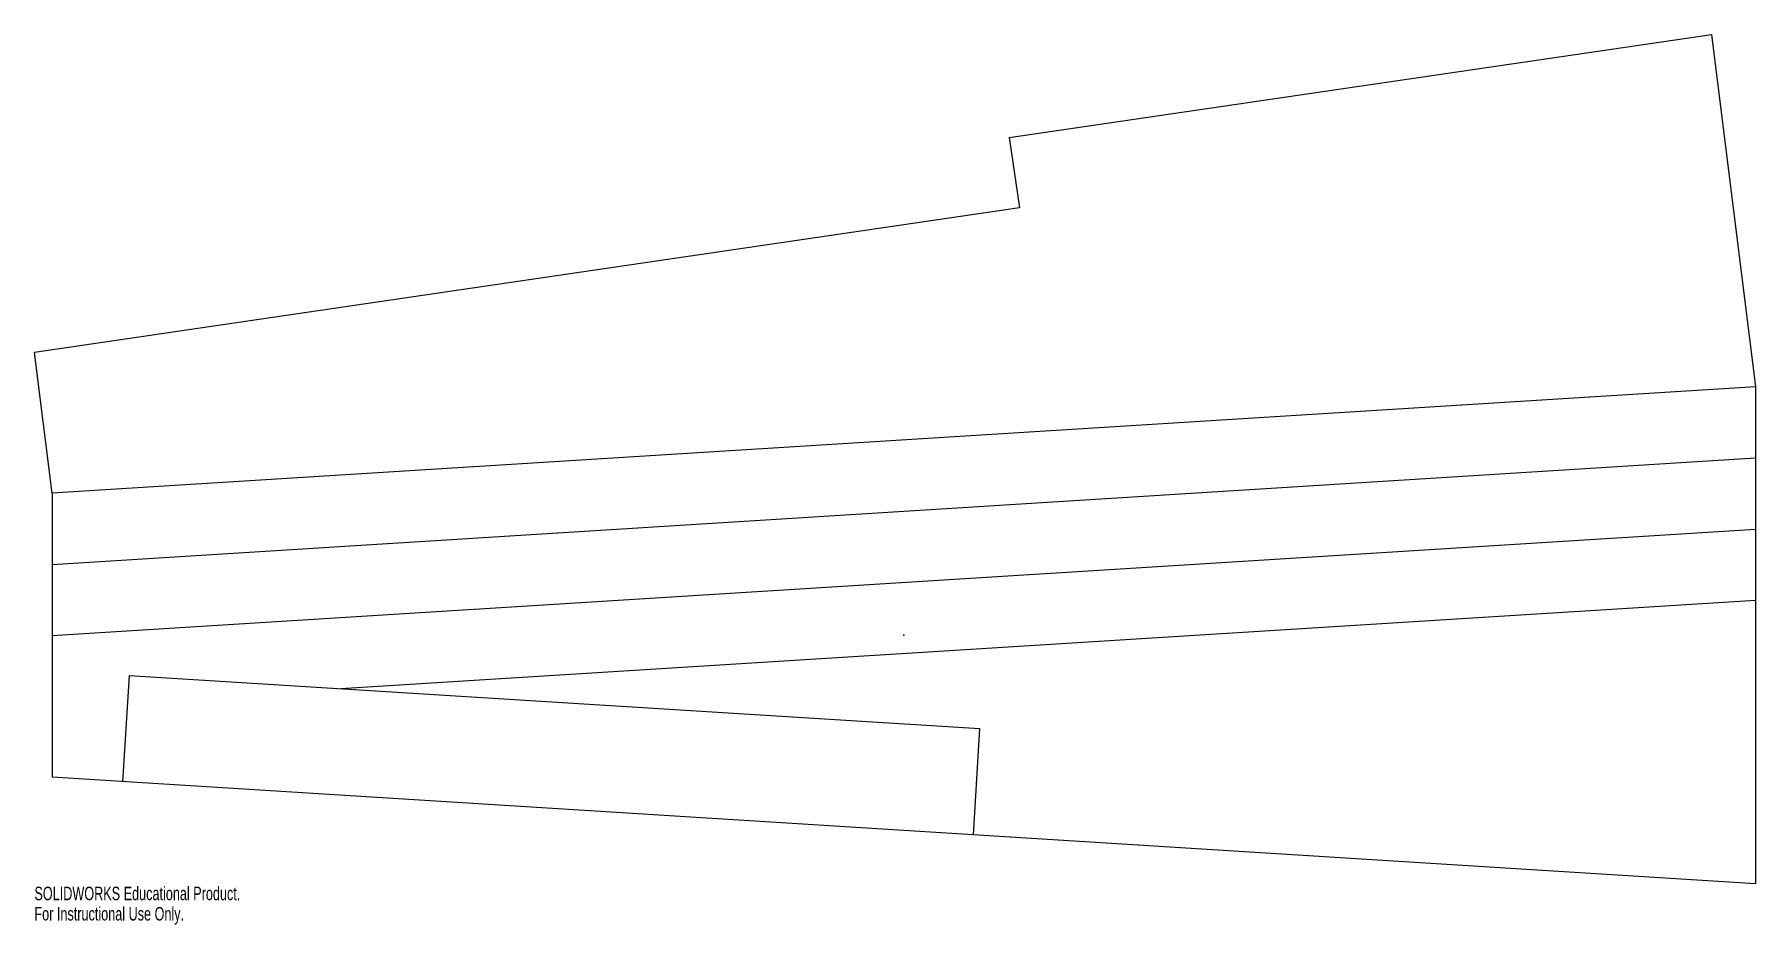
# Model space of a CAD drawing. Header units: inches. Extents: x -12.2 to 12, y -4.1 to 8.5.
import ezdxf

# ---------------------------------------------------------------- set-up
doc = ezdxf.new("R2010")
doc.units = ezdxf.units.IN
doc.header["$MEASUREMENT"] = 0
doc.header["$PDSIZE"] = -1
doc.styles.add('SLDTEXTSTYLE0', font='TXT', dxfattribs={"width": 0.7})

msp = doc.modelspace()

# ---------------------------------------------------------------- linework, layer by layer
at = {"color": 7, "linetype": 'Continuous'}
for p, q in [((1.483, 7.01), (11.377, 8.461)), ((11.377, 8.461), (12, 3.5)), ((1.483, 7.01), (1.628, 6.02)), ((1.628, 6.02), (-12.249, 3.984)), ((-12, 2), (-12.249, 3.984)), ((12, 3.5), (-12, 2)), ((12, 3.5), (12, -3.5)), ((-12, 0.998), (12, 2.498)), ((-12, 2), (-12, -2)), ((-12, -0.004), (12, 1.496)), ((-7.93, -0.751), (12, 0.494)), ((-11.002, -2.062), (-10.908, -0.565)), ((-10.908, -0.565), (1.068, -1.314)), ((1.068, -1.314), (0.975, -2.811)), ((12, -3.5), (-12, -2))]:
    msp.add_line(p, q, dxfattribs=at)
msp.add_point((0, 0), dxfattribs=at)

# ---------------------------------------------------------------- texts
at = {"color": 7, "linetype": 'Continuous', "char_height": 0.1903, "attachment_point": 1, "style": 'SLDTEXTSTYLE0'}
for s, insert in [('SOLIDWORKS Educational Product.', (-12.249, -3.54)), ('For Instructional Use Only.', (-12.249, -3.826))]:
    msp.add_mtext(s, dxfattribs=dict(at, insert=insert))

doc.saveas('drawing.dxf')
